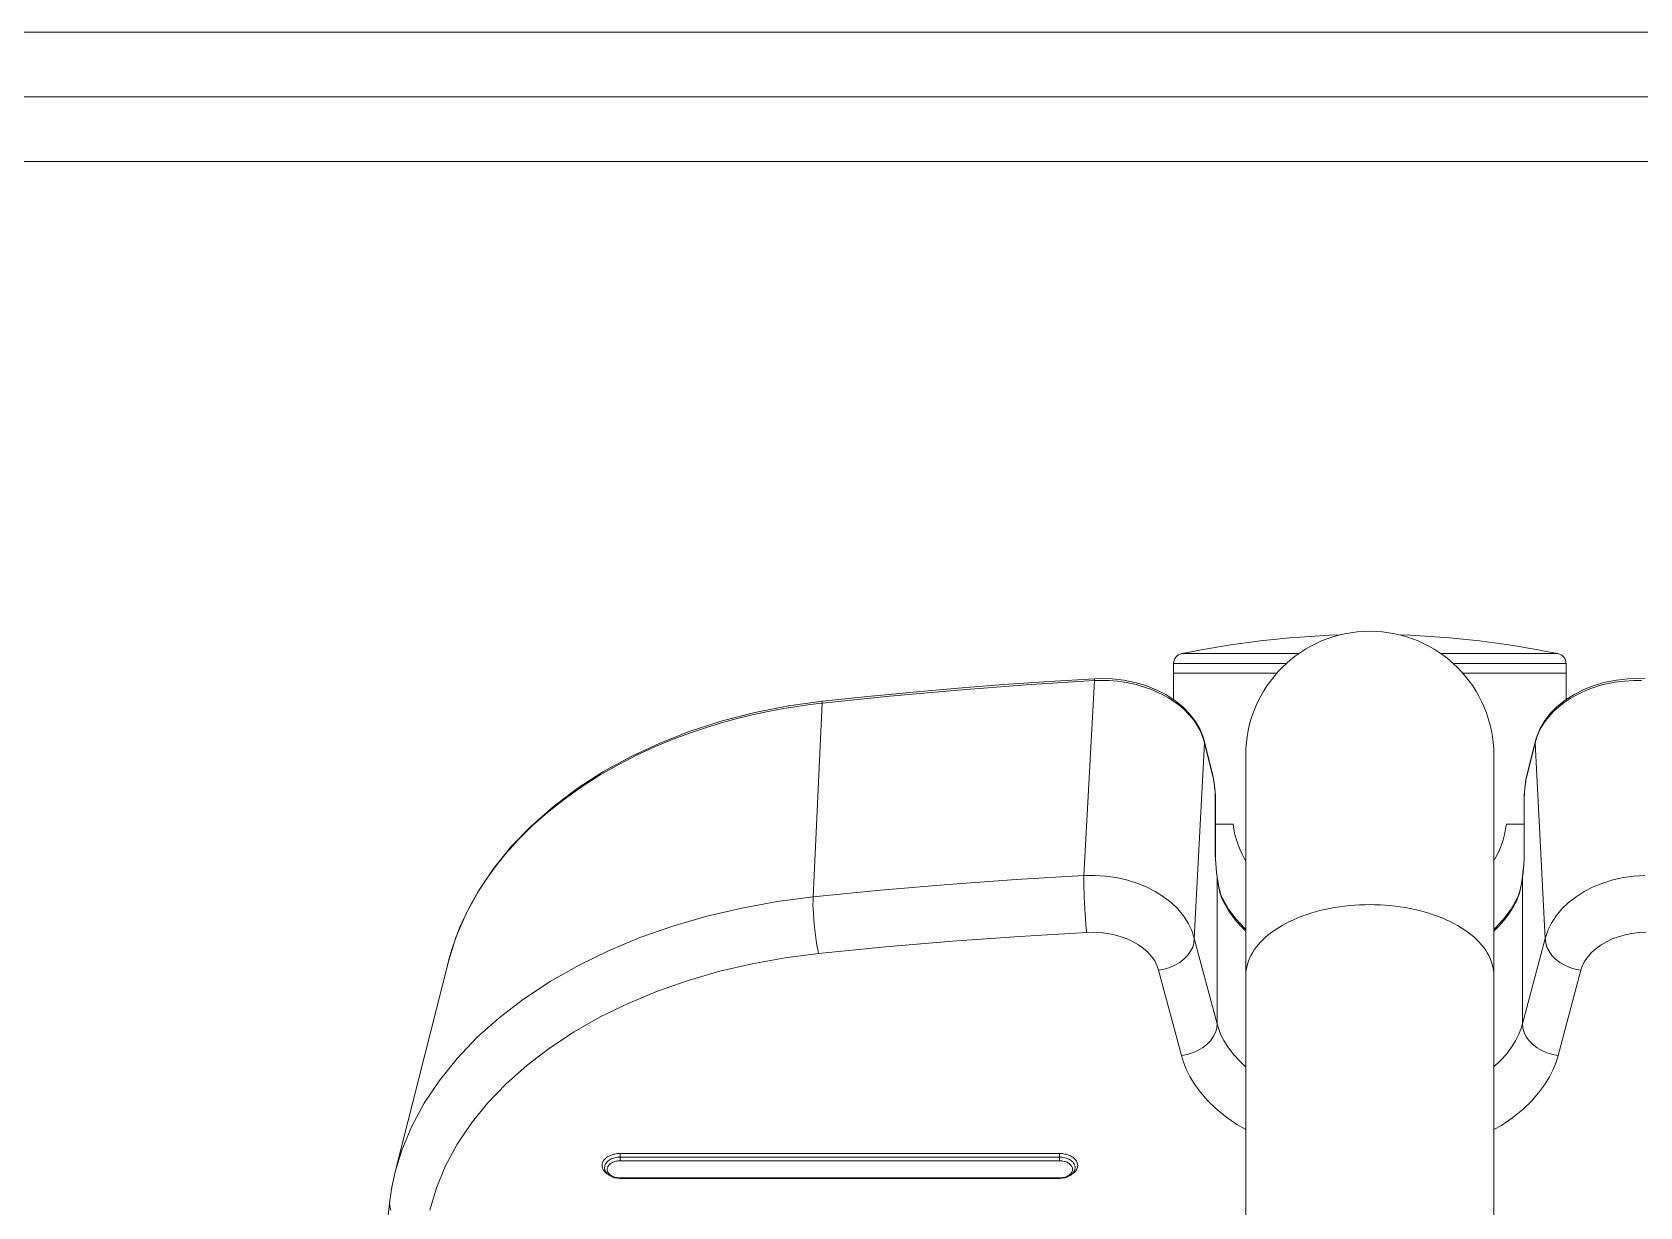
# Model space of a CAD drawing. Header units: centimetres. Extents: x 118932 to 154602, y -32682 to -23521.
# Drawn here: x 129649.77 to 129680.86, y -27624.66 to -27601.95 of the extents above; entities that cross this region are included whole.
import ezdxf

# ---------------------------------------------------------------- set-up
doc = ezdxf.new("R2010")
doc.units = ezdxf.units.CM
doc.header["$LTSCALE"] = 50
doc.header["$MEASUREMENT"] = 0
doc.layers.add('GEN_02_TF_Mobilya', color=7, linetype='Continuous', lineweight=5, true_color=0x745e3d)
doc.layers.add('GEN_05_ML_Alçıpan_giydirme', color=7, linetype='Continuous', lineweight=18, true_color=0x7ebab5)

# ---------------------------------------------------------------- blocks, each defined once
blk = doc.blocks.new('PP_Level-1_Cblok_YeniDuvarlar')
at = {"layer": 'GEN_05_ML_Alçıpan_giydirme', "elevation": 0.003}
for points in [[(-397.815, -1406.568), (-74.815, -1406.57), (-74.814, -1391.565), (-62.814, -1391.565), (-62.814, -1023.358), (-71.318, -1023.358), (-71.318, -957.358), (-62.814, -957.358), (-62.814, -649.784), (-71.313, -649.784), (-71.313, -583.784), (-62.814, -583.784), (-62.811, -120.172), (-443.425, -120.169)], [(-397.815, -1405.318), (-76.065, -1405.32), (-76.064, -1390.315), (-64.064, -1390.315), (-64.064, -1024.608), (-72.568, -1024.608), (-72.568, -956.108), (-64.064, -956.108), (-64.064, -651.034), (-72.563, -651.034), (-72.563, -582.534), (-64.064, -582.534), (-64.061, -121.422), (-443.425, -121.419)], [(-397.815, -1404.068), (-77.315, -1404.07), (-77.314, -1389.065), (-65.314, -1389.065), (-65.314, -1025.858), (-73.818, -1025.858), (-73.818, -954.858), (-65.314, -954.858), (-65.314, -652.284), (-73.813, -652.284), (-73.813, -581.284), (-65.314, -581.284), (-65.311, -122.672), (-443.425, -122.669)]]:
    blk.add_lwpolyline(points, dxfattribs=at)
blk = doc.blocks.new('spor aletleri 3')
at = {"layer": 'GEN_02_TF_Mobilya'}
for p, q in [((-4.576, -0.242), (-2.314, -0.242)), ((0.435, -0.242), (2.696, -0.242)), ((-3.339, -2.208), (-3.339, -23.012)), ((1.459, -2.208), (1.459, -23.012)), ((-3.928, -4.069), (-3.925, -4.093)), ((2.048, -4.069), (2.045, -4.094)), ((-15.436, -9.905), (-15.436, -10.046))]:
    blk.add_line(p, q, dxfattribs=at)
at = {"layer": 'GEN_02_TF_Mobilya', "flags": 128}
for points in [[(-2.736, -0.617), (-4.739, -0.617), (-4.736, -0.434), (-2.555, -0.434)], [(-4.739, -1.128), (-4.739, -0.62), (-2.739, -0.62)], [(0.675, -0.434), (2.856, -0.434), (2.859, -0.617), (0.856, -0.617)], [(0.859, -0.62), (2.859, -0.62), (2.859, -1.128)], [(-19.786, -10.26), (-19.785, -10.259), (-18.755, -6.194), (-18.611, -5.726), (-18.416, -5.267), (-18.171, -4.819), (-17.879, -4.386), (-17.54, -3.97), (-17.158, -3.574), (-16.733, -3.201), (-16.268, -2.852), (-15.768, -2.529), (-15.234, -2.236), (-14.67, -1.973), (-14.079, -1.742), (-13.465, -1.544), (-12.831, -1.381), (-12.182, -1.253), (-11.521, -1.161), (-10.648, -1.069), (-9.773, -0.985), (-8.897, -0.908), (-8.02, -0.84), (-7.141, -0.78), (-6.262, -0.727), (-6.145, -0.723), (-5.921, -0.73), (-5.699, -0.755), (-5.481, -0.799), (-5.271, -0.86), (-5.071, -0.939), (-4.884, -1.034), (-4.712, -1.145), (-4.558, -1.27), (-4.424, -1.407), (-4.312, -1.554), (-4.223, -1.71), (-4.158, -1.872), (-4.137, -1.945), (-4.135, -1.969), (-3.98, -2.588), (-3.983, -2.564), (-3.971, -2.619), (-3.96, -2.677), (-3.95, -2.737), (-3.942, -2.797), (-3.935, -2.858), (-3.93, -2.918), (-3.926, -2.977), (-3.925, -3.033), (-3.928, -3.009), (-3.928, -2.986), (-3.929, -2.96), (-3.931, -2.931), (-3.933, -2.899), (-3.936, -2.865), (-3.94, -2.829), (-3.944, -2.793), (-3.949, -2.758), (-3.954, -2.723), (-3.959, -2.69), (-3.965, -2.66), (-3.97, -2.632), (-3.975, -2.608), (-3.98, -2.588)], [(-4.583, -8.009), (-4.474, -7.99), (-4.368, -7.958), (-4.268, -7.914), (-4.175, -7.86), (-4.093, -7.796), (-4.022, -7.724), (-3.966, -7.647), (-3.925, -7.565), (-3.901, -7.481), (-3.894, -7.397), (-4.334, -5.747), (-4.135, -1.969), (-4.16, -1.882), (-4.195, -1.79), (-4.24, -1.696), (-4.297, -1.599), (-4.365, -1.504), (-4.443, -1.412), (-4.532, -1.323), (-4.627, -1.24), (-4.729, -1.165), (-4.835, -1.096), (-4.942, -1.036), (-5.049, -0.984), (-5.155, -0.938), (-5.259, -0.9), (-5.36, -0.868), (-5.458, -0.841), (-5.554, -0.818), (-5.645, -0.801), (-5.734, -0.787), (-5.819, -0.776), (-5.901, -0.768), (-5.979, -0.763), (-6.055, -0.76), (-6.128, -0.759), (-6.198, -0.761), (-6.266, -0.763), (-7.587, -0.845), (-8.905, -0.945), (-10.219, -1.062), (-11.529, -1.198), (-11.764, -1.226), (-12.012, -1.261), (-12.271, -1.303), (-12.543, -1.354), (-12.826, -1.414), (-13.122, -1.484), (-13.428, -1.567), (-13.746, -1.662), (-14.074, -1.772), (-14.411, -1.897), (-14.755, -2.04), (-15.106, -2.201), (-15.462, -2.383), (-15.819, -2.586), (-16.173, -2.81), (-16.514, -3.052), (-16.837, -3.307), (-17.134, -3.57), (-17.4, -3.834), (-17.638, -4.096), (-17.846, -4.354), (-18.029, -4.607), (-18.187, -4.853), (-18.323, -5.092), (-18.44, -5.322), (-18.539, -5.544), (-18.622, -5.758), (-18.69, -5.961), (-18.746, -6.156), (-18.755, -6.194)], [(-6.468, -4.532), (-6.266, -0.763), (-6.265, -0.741), (-6.263, -0.729), (-6.262, -0.727)], [(1.459, -8.229), (1.594, -8.103), (1.707, -7.976), (1.801, -7.851), (1.876, -7.729), (1.936, -7.613), (1.981, -7.502), (2.014, -7.397), (2.454, -5.747), (2.502, -5.596), (2.572, -5.45), (2.663, -5.309), (2.773, -5.177), (2.902, -5.053), (3.048, -4.941), (3.208, -4.84), (3.382, -4.751), (3.567, -4.677), (3.762, -4.617), (3.963, -4.572), (4.17, -4.543), (4.379, -4.53)], [(4.312, -0.761), (4.235, -0.76), (4.156, -0.761), (4.073, -0.765), (3.988, -0.771), (3.898, -0.781), (3.805, -0.794), (3.708, -0.812), (3.607, -0.834), (3.502, -0.861), (3.393, -0.895), (3.282, -0.936), (3.167, -0.985), (3.052, -1.042), (2.935, -1.109), (2.821, -1.185), (2.712, -1.27), (2.611, -1.363), (2.52, -1.462), (2.441, -1.565), (2.375, -1.669), (2.322, -1.773), (2.283, -1.873), (2.255, -1.969), (2.101, -2.588)], [(4.397, -5.628), (4.262, -5.635), (4.128, -5.652), (3.997, -5.678), (3.87, -5.714), (3.749, -5.758), (3.636, -5.811), (3.531, -5.872), (3.436, -5.94), (3.352, -6.014), (3.28, -6.095), (3.22, -6.179), (3.175, -6.267), (3.143, -6.359), (3.034, -6.34), (2.928, -6.308), (2.828, -6.264), (2.735, -6.21), (2.653, -6.146), (2.583, -6.074), (2.526, -5.996), (2.486, -5.915), (2.461, -5.831), (2.454, -5.747), (2.255, -1.969), (2.258, -1.945), (2.281, -1.865), (2.346, -1.704), (2.437, -1.548), (2.55, -1.4), (2.685, -1.264), (2.84, -1.14), (3.012, -1.03), (3.2, -0.935), (3.401, -0.857), (3.612, -0.796), (3.83, -0.754), (4.052, -0.729), (4.276, -0.724), (4.382, -0.727)], [(-11.598, -6.038), (-11.614, -5.963), (-11.63, -5.878), (-11.645, -5.785), (-11.66, -5.686), (-11.672, -5.583), (-11.683, -5.478), (-11.693, -5.374), (-11.7, -5.273), (-11.704, -5.178), (-11.707, -5.09), (-11.706, -5.011), (-11.704, -4.944), (-11.529, -1.198), (-11.527, -1.176), (-11.524, -1.163), (-11.521, -1.161)], [(-4.137, -1.945), (-4.137, -1.945), (-3.983, -2.564)], [(2.258, -1.945), (2.258, -1.945), (2.103, -2.564), (2.091, -2.619), (2.08, -2.677), (2.07, -2.737), (2.062, -2.797), (2.055, -2.858), (2.05, -2.918), (2.047, -2.977), (2.045, -3.033)], [(2.103, -2.564), (2.101, -2.588), (2.096, -2.608), (2.09, -2.632), (2.085, -2.66), (2.079, -2.69), (2.074, -2.723), (2.069, -2.758), (2.064, -2.793), (2.06, -2.829), (2.056, -2.865), (2.053, -2.899), (2.051, -2.931), (2.05, -2.96), (2.049, -2.986), (2.048, -3.009), (2.048, -4.069), (2.047, -4.145)], [(-3.339, -8.228), (-3.355, -8.216), (-3.486, -8.09), (-3.596, -7.965), (-3.687, -7.842), (-3.76, -7.722), (-3.818, -7.608), (-3.862, -7.499), (-3.894, -7.397), (-3.894, -4.554), (-3.903, -4.47), (-3.912, -4.386), (-3.919, -4.3), (-3.924, -4.218), (-3.927, -4.141), (-3.928, -4.069), (-3.928, -3.009)], [(-3.339, -5.566), (-3.356, -5.552), (-3.527, -5.373), (-3.671, -5.183), (-3.785, -4.983), (-3.806, -4.936), (-3.825, -4.882), (-3.843, -4.819), (-3.86, -4.749), (-3.875, -4.673), (-3.887, -4.593), (-3.892, -4.555), (-3.902, -4.467), (-3.91, -4.381), (-3.917, -4.298), (-3.922, -4.222), (-3.924, -4.153), (-3.925, -4.093), (-3.925, -3.033)], [(2.012, -4.555), (2.022, -4.467), (2.031, -4.381), (2.037, -4.299), (2.042, -4.222), (2.045, -4.154), (2.045, -4.094), (2.045, -3.033), (2.048, -3.009)], [(-3.339, -4.247), (-3.354, -4.223), (-3.404, -4.13), (-3.449, -4.035), (-3.488, -3.938), (-3.52, -3.839), (-3.547, -3.739), (-3.567, -3.638), (-3.581, -3.536), (-3.925, -3.536)], [(1.459, -4.247), (1.474, -4.223), (1.525, -4.13), (1.569, -4.035), (1.608, -3.938), (1.641, -3.839), (1.667, -3.739), (1.687, -3.638), (1.701, -3.537), (2.045, -3.537)], [(2.047, -4.145), (2.044, -4.225), (2.038, -4.308), (2.031, -4.392), (2.023, -4.474), (2.014, -4.555), (2.014, -7.397), (2.021, -7.481), (2.045, -7.565), (2.086, -7.647), (2.143, -7.724), (2.213, -7.796), (2.295, -7.86), (2.388, -7.914), (2.488, -7.958), (2.594, -7.99), (2.703, -8.009), (3.143, -6.359)], [(-20.101, -12.711), (-19.892, -10.816), (-19.85, -10.554), (-19.785, -10.256), (-19.657, -9.838), (-19.466, -9.379), (-19.223, -8.929), (-18.931, -8.492), (-18.59, -8.069), (-18.204, -7.665), (-17.773, -7.281), (-17.302, -6.919), (-16.791, -6.582), (-16.244, -6.27), (-15.664, -5.986), (-15.054, -5.732), (-14.418, -5.508), (-13.761, -5.317), (-13.086, -5.159), (-12.399, -5.035), (-11.704, -4.944), (-10.4, -4.817), (-9.092, -4.705), (-7.781, -4.611), (-6.468, -4.532), (-6.469, -4.599), (-6.469, -4.678), (-6.468, -4.766), (-6.466, -4.861), (-6.462, -4.963), (-6.457, -5.067), (-6.452, -5.172), (-6.445, -5.276), (-6.438, -5.376), (-6.43, -5.469), (-6.422, -5.555), (-6.413, -5.63), (-6.277, -5.628), (-6.142, -5.635), (-6.008, -5.652), (-5.877, -5.678), (-5.75, -5.714), (-5.629, -5.758), (-5.516, -5.811), (-5.411, -5.872), (-5.316, -5.94), (-5.232, -6.014), (-5.16, -6.094), (-5.1, -6.179), (-5.055, -6.267), (-5.023, -6.359), (-4.914, -6.34), (-4.808, -6.308), (-4.708, -6.264), (-4.615, -6.21), (-4.533, -6.146), (-4.463, -6.074), (-4.406, -5.996), (-4.365, -5.915), (-4.341, -5.831), (-4.334, -5.747), (-4.382, -5.596), (-4.452, -5.45), (-4.543, -5.309), (-4.653, -5.177), (-4.782, -5.053), (-4.927, -4.94), (-5.088, -4.839), (-5.262, -4.751), (-5.447, -4.677), (-5.642, -4.617), (-5.843, -4.572), (-6.049, -4.543), (-6.259, -4.53), (-6.468, -4.532)], [(-3.339, -5.606), (-3.424, -5.523), (-3.517, -5.419), (-3.598, -5.317), (-3.667, -5.217), (-3.726, -5.12), (-3.776, -5.025), (-3.799, -4.973), (-3.819, -4.918), (-3.837, -4.858), (-3.852, -4.797), (-3.866, -4.735), (-3.877, -4.673), (-3.886, -4.613), (-3.894, -4.554), (-3.892, -4.555)], [(1.905, -4.983), (1.909, -4.975), (1.929, -4.928), (1.948, -4.873), (1.966, -4.809), (1.983, -4.739), (1.997, -4.662), (2.009, -4.581), (2.012, -4.555), (2.014, -4.555), (2.005, -4.62), (1.995, -4.684), (1.983, -4.749), (1.969, -4.811), (1.954, -4.87), (1.936, -4.926), (1.917, -4.978), (1.896, -5.025), (1.848, -5.117), (1.79, -5.212), (1.724, -5.309), (1.646, -5.409), (1.557, -5.51), (1.459, -5.607)], [(-3.776, -5.025), (-3.78, -4.998), (-3.785, -4.983)], [(1.459, -6.471), (1.457, -6.414), (1.451, -6.357), (1.441, -6.3), (1.427, -6.244), (1.408, -6.188), (1.386, -6.133), (1.36, -6.078), (1.329, -6.024), (1.295, -5.97), (1.257, -5.918), (1.216, -5.866), (1.17, -5.816), (1.121, -5.766), (1.069, -5.718), (1.013, -5.671), (0.953, -5.625), (0.891, -5.581), (0.825, -5.539), (0.757, -5.498), (0.685, -5.458), (0.611, -5.421), (0.534, -5.385), (0.454, -5.351), (0.372, -5.319), (0.288, -5.288), (0.202, -5.26), (0.114, -5.234), (0.024, -5.21), (-0.068, -5.189), (-0.161, -5.169), (-0.255, -5.152), (-0.351, -5.137), (-0.448, -5.124), (-0.545, -5.113), (-0.643, -5.105), (-0.742, -5.099), (-0.841, -5.096), (-0.94, -5.094), (-1.039, -5.096), (-1.138, -5.099), (-1.237, -5.105), (-1.335, -5.113), (-1.432, -5.124), (-1.529, -5.137), (-1.625, -5.152), (-1.719, -5.169), (-1.812, -5.189), (-1.904, -5.21), (-1.994, -5.234), (-2.082, -5.26), (-2.168, -5.288), (-2.252, -5.319), (-2.334, -5.351), (-2.414, -5.385), (-2.491, -5.42), (-2.565, -5.458), (-2.637, -5.498), (-2.705, -5.539), (-2.771, -5.581), (-2.833, -5.625), (-2.893, -5.671), (-2.949, -5.718), (-3.001, -5.766), (-3.05, -5.816), (-3.095, -5.866), (-3.137, -5.918), (-3.175, -5.97), (-3.209, -6.024), (-3.24, -6.078), (-3.266, -6.133), (-3.288, -6.188), (-3.307, -6.244), (-3.321, -6.3), (-3.331, -6.357), (-3.337, -6.414), (-3.339, -6.471)], [(1.905, -4.983), (1.791, -5.183), (1.647, -5.374), (1.475, -5.554), (1.459, -5.566)], [(1.896, -5.025), (1.9, -4.998), (1.905, -4.983)], [(-6.413, -5.63), (-7.712, -5.707), (-9.009, -5.801), (-10.304, -5.911), (-11.598, -6.038), (-12.246, -6.121), (-12.882, -6.236), (-13.509, -6.383), (-14.121, -6.56), (-14.712, -6.767), (-15.279, -7.002), (-15.819, -7.265), (-16.327, -7.554), (-16.802, -7.866), (-17.24, -8.201), (-17.64, -8.557), (-17.999, -8.931), (-18.315, -9.322), (-18.586, -9.727), (-18.811, -10.143), (-18.988, -10.568), (-19.117, -10.997)], [(-19.872, -11.002), (-19.891, -10.926), (-19.895, -10.849), (-19.892, -10.816), (-19.892, -10.816)], [(-3.339, -9.443), (-3.513, -9.341), (-3.73, -9.19), (-3.918, -9.035), (-4.08, -8.877), (-4.216, -8.72), (-4.328, -8.566), (-4.418, -8.416), (-4.49, -8.272), (-4.545, -8.137), (-4.583, -8.009), (-5.023, -6.359)], [(2.703, -8.009), (2.664, -8.14), (2.607, -8.279), (2.534, -8.425), (2.44, -8.578), (2.325, -8.734), (2.185, -8.893), (2.019, -9.052), (1.826, -9.208), (1.604, -9.36), (1.459, -9.443)], [(-6.938, -9.905), (-15.436, -9.905), (-15.462, -9.905), (-15.487, -9.907), (-15.513, -9.91), (-15.538, -9.915), (-15.563, -9.92), (-15.587, -9.927), (-15.61, -9.935), (-15.632, -9.944), (-15.653, -9.954), (-15.673, -9.965), (-15.692, -9.978), (-15.709, -9.991), (-15.724, -10.005), (-15.738, -10.019), (-15.751, -10.034), (-15.761, -10.05), (-15.77, -10.067), (-15.777, -10.083), (-15.782, -10.1), (-15.785, -10.118), (-15.786, -10.135), (-15.785, -10.152), (-15.782, -10.169), (-15.777, -10.186), (-15.771, -10.203), (-15.762, -10.22), (-15.751, -10.235), (-15.739, -10.251), (-15.725, -10.265), (-15.71, -10.279), (-15.693, -10.292), (-15.674, -10.305)], [(-6.701, -10.305), (-6.683, -10.293), (-6.666, -10.28), (-6.65, -10.266), (-6.636, -10.252), (-6.624, -10.237), (-6.613, -10.221), (-6.604, -10.204), (-6.597, -10.188), (-6.593, -10.171), (-6.59, -10.153), (-6.588, -10.136), (-6.589, -10.119), (-6.592, -10.101), (-6.597, -10.084), (-6.604, -10.068), (-6.613, -10.051), (-6.623, -10.036), (-6.635, -10.02), (-6.649, -10.006), (-6.665, -9.992), (-6.682, -9.978), (-6.7, -9.966), (-6.72, -9.955), (-6.742, -9.945), (-6.764, -9.935), (-6.787, -9.927), (-6.811, -9.92), (-6.836, -9.915), (-6.861, -9.91), (-6.887, -9.907), (-6.913, -9.905), (-6.938, -9.905), (-6.938, -10.046)], [(-15.736, -10.173), (-15.735, -10.155), (-15.731, -10.138), (-15.726, -10.121), (-15.718, -10.105), (-15.707, -10.089), (-15.695, -10.073), (-15.681, -10.059), (-15.665, -10.045), (-15.647, -10.032), (-15.628, -10.021), (-15.607, -10.01), (-15.585, -10.001), (-15.562, -9.993), (-15.538, -9.987), (-15.513, -9.982), (-15.488, -9.978), (-15.462, -9.976), (-15.436, -9.975), (-6.938, -9.975), (-6.913, -9.976), (-6.887, -9.978), (-6.861, -9.982), (-6.836, -9.987), (-6.812, -9.994), (-6.789, -10.002), (-6.767, -10.011), (-6.746, -10.021), (-6.726, -10.033), (-6.709, -10.046), (-6.693, -10.06), (-6.679, -10.074), (-6.667, -10.089), (-6.656, -10.105), (-6.649, -10.122), (-6.643, -10.139), (-6.64, -10.156), (-6.638, -10.173), (-6.643, -10.212), (-6.659, -10.253), (-6.686, -10.291), (-6.724, -10.324), (-6.77, -10.352), (-6.823, -10.372), (-6.879, -10.384), (-6.938, -10.388)], [(-6.938, -10.376), (-6.938, -10.388), (-15.436, -10.388), (-15.495, -10.384), (-15.551, -10.372), (-15.603, -10.352), (-15.649, -10.325), (-15.686, -10.293), (-15.713, -10.256), (-15.73, -10.217), (-15.736, -10.173)], [(-15.436, -10.375), (-6.938, -10.376), (-6.917, -10.375), (-6.895, -10.373), (-6.874, -10.37), (-6.854, -10.366), (-6.834, -10.36), (-6.814, -10.354), (-6.796, -10.346), (-6.779, -10.337), (-6.762, -10.328), (-6.748, -10.317), (-6.734, -10.306), (-6.722, -10.294), (-6.712, -10.281), (-6.704, -10.268), (-6.697, -10.254), (-6.692, -10.24), (-6.689, -10.225), (-6.688, -10.211), (-6.689, -10.197), (-6.692, -10.182), (-6.697, -10.168), (-6.703, -10.154), (-6.712, -10.141), (-6.722, -10.128), (-6.734, -10.116), (-6.747, -10.105), (-6.762, -10.094), (-6.778, -10.084), (-6.795, -10.075), (-6.814, -10.068), (-6.833, -10.061), (-6.853, -10.056), (-6.874, -10.051), (-6.895, -10.048), (-6.917, -10.046), (-6.938, -10.046), (-15.436, -10.046), (-15.458, -10.046), (-15.479, -10.048), (-15.5, -10.051), (-15.521, -10.055), (-15.541, -10.061), (-15.56, -10.067), (-15.579, -10.075), (-15.596, -10.084), (-15.612, -10.093), (-15.627, -10.104), (-15.64, -10.115), (-15.652, -10.127), (-15.662, -10.14), (-15.671, -10.154), (-15.677, -10.167), (-15.682, -10.181), (-15.685, -10.196), (-15.686, -10.21), (-15.685, -10.225), (-15.682, -10.239), (-15.678, -10.253), (-15.671, -10.267), (-15.663, -10.28), (-15.653, -10.293), (-15.641, -10.305), (-15.628, -10.317), (-15.613, -10.327), (-15.597, -10.337), (-15.579, -10.346), (-15.561, -10.354)], [(-15.561, -10.354), (-15.541, -10.36), (-15.521, -10.366), (-15.5, -10.37), (-15.479, -10.373), (-15.458, -10.375), (-15.436, -10.375), (-15.436, -10.388)]]:
    blk.add_lwpolyline(points, dxfattribs=at)
at = {"layer": 'GEN_02_TF_Mobilya'}
for centre, radius, start, end in [((-0.94, -17.866), 17.995, 91.8601, 101.6572), ((-0.94, -2.208), 2.399, 359.9993, 179.9993), ((-0.94, -17.866), 17.995, 78.3415, 88.1386), ((-4.536, -0.437), 0.2, 101.6572, 178.9993), ((2.656, -0.438), 0.2, 0.9993, 78.3415)]:
    blk.add_arc(centre, radius, start, end, dxfattribs=at)
blk = doc.blocks.new('c blok level -1 tefriş')
blk.add_blockref('spor aletleri 3', (89.924, 927.074, -0.003))

msp = doc.modelspace()

# ---------------------------------------------------------------- block references
at = {"color": 6}
msp.add_blockref('PP_Level-1_Cblok_YeniDuvarlar', (129850.161, -27481.781, -0.003), dxfattribs=at)

# ---------------------------------------------------------------- next in the draw order: block references
msp.add_blockref('c blok level -1 tefriş', (129586.651, -28540.795, 0.003))

doc.saveas('drawing.dxf')
